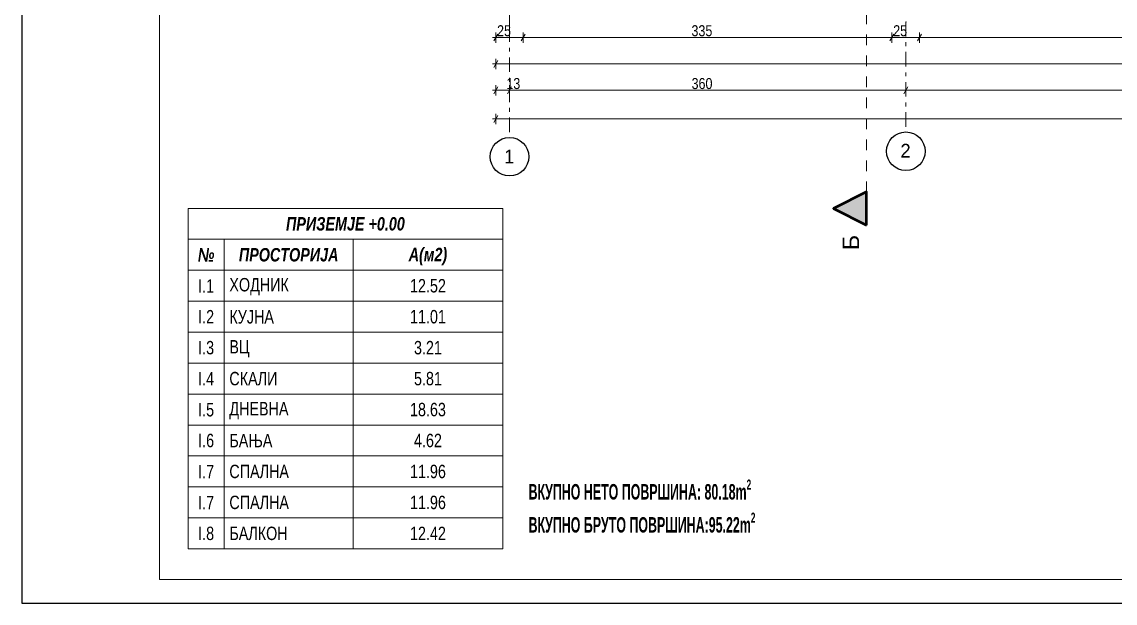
# Model space of a CAD drawing. Extents: x -1929 to 256751, y -18317 to 36108.
# Drawn here: x 55608 to 65538, y 2225 to 7504 of the extents above; entities that cross this region are included whole.
import ezdxf
from ezdxf.xclip import XClip

# ---------------------------------------------------------------- set-up
doc = ezdxf.new("R2010")
doc.units = 0
doc.header["$LTSCALE"] = 5
doc.header["$MEASUREMENT"] = 0
doc.header["$XCLIPFRAME"] = 0
doc.linetypes.add('- Двойно прекъснати линии', pattern=[1093.611073, 529.166651, -211.666656, 141.111112, -211.666656])
doc.linetypes.add('- Прекъснати линия', pattern=[423.333333, 211.666667, -211.666667])
for name, color, linetype in [('4 _ - Фрагмент - Чертежи.2D Elements', 7, 'Continuous'), ('6 _ - Конструктивни оси.Dimensioning', 7, 'Continuous'), ('7 _ - Основни елементи.2D Elements', 7, 'Continuous'), ('A-Text', 7, 'Continuous'), ('Marker - Section', 7, 'Continuous')]:
    doc.layers.add(name, color=color, linetype=linetype)
doc.layers.add('6 _ - Размери - Основни.Dimensioning', color=7, linetype='Continuous', true_color=0x7a7a7a)
doc.styles.add('GENERATED_STYLE_3', font='GOTHIC.TTF')
doc.styles.add('GENERATED_STYLE_6', font='Cambria Math.ttf')
doc.styles.add('GENERATED_STYLE_7', font='GOTHICBI.TTF')
doc.styles.add('GENERATED_STYLE_8', font='GOTHICB.TTF')

# ---------------------------------------------------------------- blocks, each defined once
blk = doc.blocks.new('Drawing_2_2', base_point=(36940, 35233))
at = {"color": 7, "linetype": 'Continuous', "lineweight": 13, "ltscale": 0.01}
for p, q in [((33890, 38533), (39990, 38533)), ((33890, 37933), (33890, 38533)), ((39990, 37933), (39990, 38533)), ((33890, 37933), (39990, 37933)), ((33890, 37333), (33890, 37933)), ((34590, 37333), (34590, 37933)), ((37090, 37333), (37090, 37933)), ((39990, 37333), (39990, 37933)), ((33890, 37333), (34590, 37333)), ((33890, 36733), (33890, 37333)), ((34590, 37333), (37090, 37333)), ((34590, 36733), (34590, 37333)), ((37090, 37333), (39990, 37333)), ((37090, 36733), (37090, 37333)), ((39990, 36733), (39990, 37333)), ((33890, 36733), (34590, 36733)), ((33890, 36133), (33890, 36733)), ((34590, 36733), (37090, 36733)), ((34590, 36133), (34590, 36733)), ((37090, 36733), (39990, 36733)), ((37090, 36133), (37090, 36733)), ((39990, 36133), (39990, 36733)), ((33890, 36133), (34590, 36133)), ((33890, 35533), (33890, 36133)), ((34590, 36133), (37090, 36133)), ((34590, 35533), (34590, 36133)), ((37090, 36133), (39990, 36133)), ((37090, 35533), (37090, 36133)), ((39990, 35533), (39990, 36133)), ((33890, 35533), (34590, 35533)), ((33890, 34933), (33890, 35533)), ((34590, 35533), (37090, 35533)), ((34590, 34933), (34590, 35533)), ((37090, 35533), (39990, 35533)), ((37090, 34933), (37090, 35533)), ((39990, 34933), (39990, 35533)), ((33890, 34933), (34590, 34933)), ((33890, 34333), (33890, 34933)), ((34590, 34933), (37090, 34933)), ((34590, 34333), (34590, 34933)), ((37090, 34933), (39990, 34933)), ((37090, 34333), (37090, 34933)), ((39990, 34333), (39990, 34933)), ((33890, 34333), (34590, 34333)), ((33890, 33733), (33890, 34333)), ((34590, 34333), (37090, 34333)), ((34590, 33733), (34590, 34333)), ((37090, 34333), (39990, 34333)), ((37090, 33733), (37090, 34333)), ((39990, 33733), (39990, 34333)), ((33890, 33733), (34590, 33733)), ((33890, 33133), (33890, 33733)), ((34590, 33733), (37090, 33733)), ((34590, 33133), (34590, 33733)), ((37090, 33733), (39990, 33733)), ((37090, 33133), (37090, 33733)), ((39990, 33133), (39990, 33733)), ((33890, 33133), (34590, 33133)), ((33890, 32533), (33890, 33133)), ((34590, 33133), (37090, 33133)), ((34590, 32533), (34590, 33133)), ((37090, 33133), (39990, 33133)), ((37090, 32533), (37090, 33133)), ((39990, 32533), (39990, 33133)), ((33890, 32533), (34590, 32533)), ((33890, 31933), (33890, 32533)), ((34590, 32533), (37090, 32533)), ((34590, 31933), (34590, 32533)), ((37090, 32533), (39990, 32533)), ((37090, 31933), (37090, 32533)), ((39990, 31933), (39990, 32533)), ((33890, 31933), (34590, 31933)), ((34590, 31933), (37090, 31933)), ((37090, 31933), (39990, 31933))]:
    blk.add_line(p, q, dxfattribs=at)
at = {"color": 7, "linetype": 'Continuous', "lineweight": 13, "char_height": 260}
for s, insert, attachment_point, style in [('\\A1;{\\W0.800000x;\\pqc;\\fCentury Gothic|b1|i1|c0|p34;ПРИЗЕМЈЕ +0.00}', (36940, 38231), 5, 'GENERATED_STYLE_7'), ('\\A1;{\\W0.800000x;\\pqc;\\fCentury Gothic|b1|i1|c0|p34;№}', (34240, 37631), 5, 'GENERATED_STYLE_7'), ('\\A1;{\\W0.800000x;\\pqc;\\fCentury Gothic|b1|i1|c0|p34;ПРОСТОРИЈА}', (35840, 37631), 5, 'GENERATED_STYLE_7'), ('\\A1;{\\W0.800000x;\\pqc;\\fCentury Gothic|b1|i1|c0|p34;А(м2)}', (38540, 37599), 5, 'GENERATED_STYLE_7'), ('\\A1;{\\W0.800000x;\\pqc;\\fCentury Gothic|b0|i0|c0|p34;I.1}', (34240, 37029), 5, 'GENERATED_STYLE_3'), ('\\A1;{\\W0.800000x;\\pql;\\fCentury Gothic|b0|i0|c0|p34;ХОДНИК}', (34690, 37015), 4, 'GENERATED_STYLE_3'), ('\\A1;{\\W0.800000x;\\pqc;\\fCentury Gothic|b0|i0|c0|p34;12.52}', (38540, 37031), 5, 'GENERATED_STYLE_3'), ('\\A1;{\\W0.800000x;\\pqc;\\fCentury Gothic|b0|i0|c0|p34;I.2}', (34240, 36432), 5, 'GENERATED_STYLE_3'), ('\\A1;{\\W0.800000x;\\pql;\\fCentury Gothic|b0|i0|c0|p34;КУЈНА}', (34690, 36428), 4, 'GENERATED_STYLE_3'), ('\\A1;{\\W0.800000x;\\pqc;\\fCentury Gothic|b0|i0|c0|p34;11.01}', (38540, 36431), 5, 'GENERATED_STYLE_3'), ('\\A1;{\\W0.800000x;\\pqc;\\fCentury Gothic|b0|i0|c0|p34;I.3}', (34240, 35831), 5, 'GENERATED_STYLE_3'), ('\\A1;{\\W0.800000x;\\pql;\\fCentury Gothic|b0|i0|c0|p34;ВЦ}', (34690, 35812), 4, 'GENERATED_STYLE_3'), ('\\A1;{\\W0.800000x;\\pqc;\\fCentury Gothic|b0|i0|c0|p34;3.21}', (38540, 35831), 5, 'GENERATED_STYLE_3'), ('\\A1;{\\W0.800000x;\\pqc;\\fCentury Gothic|b0|i0|c0|p34;I.4}', (34240, 35232), 5, 'GENERATED_STYLE_3'), ('\\A1;{\\W0.800000x;\\pql;\\fCentury Gothic|b0|i0|c0|p34;СКАЛИ}', (34690, 35231), 4, 'GENERATED_STYLE_3'), ('\\A1;{\\W0.800000x;\\pqc;\\fCentury Gothic|b0|i0|c0|p34;5.81}', (38540, 35231), 5, 'GENERATED_STYLE_3'), ('\\A1;{\\W0.800000x;\\pqc;\\fCentury Gothic|b0|i0|c0|p34;I.5}', (34240, 34628), 5, 'GENERATED_STYLE_3'), ('\\A1;{\\W0.800000x;\\pql;\\fCentury Gothic|b0|i0|c0|p34;ДНЕВНА}', (34690, 34612), 4, 'GENERATED_STYLE_3'), ('\\A1;{\\W0.800000x;\\pqc;\\fCentury Gothic|b0|i0|c0|p34;18.63}', (38540, 34631), 5, 'GENERATED_STYLE_3'), ('\\A1;{\\W0.800000x;\\pqc;\\fCentury Gothic|b0|i0|c0|p34;I.6}', (34240, 34031), 5, 'GENERATED_STYLE_3'), ('\\A1;{\\W0.800000x;\\pql;\\fCentury Gothic|b0|i0|c0|p34;БАЊА}', (34690, 34031), 4, 'GENERATED_STYLE_3'), ('\\A1;{\\W0.800000x;\\pqc;\\fCentury Gothic|b0|i0|c0|p34;4.62}', (38540, 34031), 5, 'GENERATED_STYLE_3'), ('\\A1;{\\W0.800000x;\\pqc;\\fCentury Gothic|b0|i0|c0|p34;I.7}', (34240, 33428), 5, 'GENERATED_STYLE_3'), ('\\A1;{\\W0.800000x;\\pql;\\fCentury Gothic|b0|i0|c0|p34;СПАЛНА}', (34690, 33431), 4, 'GENERATED_STYLE_3'), ('\\A1;{\\W0.800000x;\\pqc;\\fCentury Gothic|b0|i0|c0|p34;11.96}', (38540, 33431), 5, 'GENERATED_STYLE_3'), ('\\A1;{\\W0.800000x;\\pqc;\\fCentury Gothic|b0|i0|c0|p34;I.7}', (34240, 32828), 5, 'GENERATED_STYLE_3'), ('\\A1;{\\W0.800000x;\\pql;\\fCentury Gothic|b0|i0|c0|p34;СПАЛНА}', (34690, 32831), 4, 'GENERATED_STYLE_3'), ('\\A1;{\\W0.800000x;\\pqc;\\fCentury Gothic|b0|i0|c0|p34;11.96}', (38540, 32831), 5, 'GENERATED_STYLE_3'), ('\\A1;{\\W0.800000x;\\pqc;\\fCentury Gothic|b0|i0|c0|p34;I.8}', (34240, 32231), 5, 'GENERATED_STYLE_3'), ('\\A1;{\\W0.800000x;\\pql;\\fCentury Gothic|b0|i0|c0|p34;БАЛКОН}', (34690, 32231), 4, 'GENERATED_STYLE_3'), ('\\A1;{\\W0.800000x;\\pqc;\\fCentury Gothic|b0|i0|c0|p34;12.42}', (38540, 32232), 5, 'GENERATED_STYLE_3')]:
    blk.add_mtext(s, dxfattribs=dict(at, insert=insert, attachment_point=attachment_point, style=style))

msp = doc.modelspace()

# ---------------------------------------------------------------- hatches: boundary and pattern name
at = {"layer": 'Marker - Section', "linetype": 'Continuous', "lineweight": 50}
msp.add_hatch(color=256, dxfattribs=at).paths.add_polyline_path([(63281.2, 5659.1), (63281.2, 5959.1), (62981.2, 5809.1)])

# ---------------------------------------------------------------- linework, layer by layer
at = {"layer": '4 _ - Фрагмент - Чертежи.2D Elements', "linetype": 'Continuous', "lineweight": 25, "ltscale": 0.01}
for points in [[(55608, 2225.4), (76608, 2225.4), (76608, 17075.4)], [(55608, 17075.4), (55608, 2225.4)]]:
    msp.add_lwpolyline(points, dxfattribs=at)
at = {"layer": '6 _ - Конструктивни оси.Dimensioning', "linetype": '- Двойно прекъснати линии', "lineweight": 13, "ltscale": 0.05}
for p, q in [((60037.3, 7454.4), (60037.3, 14928.4)), ((60037.3, 7454.4), (60037.3, 6454.4)), ((63637, 7503.9), (63637, 6503.9))]:
    msp.add_line(p, q, dxfattribs=at)
at = {"layer": '6 _ - Конструктивни оси.Dimensioning', "linetype": 'Continuous', "lineweight": 25, "ltscale": 0.01}
for centre in [(63637, 6328.9), (60037.3, 6279.4)]:
    msp.add_circle(centre, 175, dxfattribs=at)
at = {"layer": '6 _ - Конструктивни оси.Dimensioning', "linetype": '- Двойно прекъснати линии', "lineweight": 13, "ltscale": 0.01}
for p in [(60037.3, 7454.4), (60037.3, 7454.4), (63637, 7503.9), (63637, 7503.9)]:
    msp.add_point(p, dxfattribs=at)
at = {"layer": '6 _ - Размери - Основни.Dimensioning', "linetype": 'Continuous', "lineweight": 20, "ltscale": 0.01}
for p, q in [((59912.3, 7361.9), (59881.7, 7361.9)), ((59930.3, 7393.1), (59894.3, 7330.6)), ((59912.3, 7408.7), (59912.3, 7315)), ((60162.3, 7361.9), (59912.3, 7361.9)), ((60144.3, 7330.6), (60180.3, 7393.1)), ((60162.3, 7408.7), (60162.3, 7315)), ((63510, 7361.9), (60162.3, 7361.9)), ((63492, 7330.6), (63528, 7393.1)), ((63510, 7408.7), (63510, 7315)), ((63760, 7361.9), (63510, 7361.9)), ((63742, 7330.6), (63778, 7393.1)), ((63760, 7408.7), (63760, 7315)), ((68662.3, 7361.9), (63760, 7361.9)), ((59930.3, 7152.8), (59894.3, 7090.3)), ((59912.3, 7168.5), (59912.3, 7074.7)), ((59912.3, 7121.6), (59881.7, 7121.6)), ((71912.3, 7121.6), (59912.3, 7121.6)), ((59912.3, 6882.2), (59881.7, 6882.2)), ((59930.3, 6913.4), (59894.3, 6850.9)), ((59912.3, 6929), (59912.3, 6835.3)), ((60037.3, 6882.2), (59912.3, 6882.2)), ((60019.3, 6850.9), (60055.3, 6913.4)), ((60037.3, 6929), (60037.3, 6835.3)), ((63637, 6882.2), (60037.3, 6882.2)), ((63618.9, 6850.9), (63655, 6913.4)), ((63637, 6929), (63637, 6835.3)), ((68787, 6882.2), (63637, 6882.2)), ((59930.3, 6653.8), (59894.3, 6591.3)), ((59912.3, 6669.4), (59912.3, 6575.7)), ((59912.3, 6622.5), (59881.7, 6622.5)), ((73712.3, 6622.5), (59912.3, 6622.5))]:
    msp.add_line(p, q, dxfattribs=at)
at = {"layer": '7 _ - Основни елементи.2D Elements', "linetype": 'Continuous', "lineweight": 20, "ltscale": 0.2, "flags": 128}
msp.add_lwpolyline([(56858, 16863.5), (76355.3, 16863.5), (76355.3, 2441), (56858, 2441)], close=True, dxfattribs=at)
at = {"layer": 'Marker - Section', "linetype": '- Прекъснати линия', "lineweight": 20, "ltscale": 0.09}
msp.add_line((63281.2, 5959.1), (63281.2, 16470.3), dxfattribs=at)
at = {"layer": 'Marker - Section', "linetype": 'Continuous', "lineweight": 50, "ltscale": 0.01, "flags": 128}
msp.add_lwpolyline([(63281.2, 5659.1), (63281.2, 5959.1), (62981.2, 5809.1)], close=True, dxfattribs=at)

# ---------------------------------------------------------------- block references
at = {"layer": '4 _ - Фрагмент - Чертежи.2D Elements', "color": 251, "linetype": 'Continuous', "lineweight": 20, "ltscale": 0.01, "true_color": 0x4e4e4e}
ref = msp.add_blockref('Drawing_2_2', (58546.7, 4264.5), dxfattribs=dict(at, xscale=0.4685098871658844, yscale=0.4685098871658844, zscale=0.4685098871658844))
XClip(ref).set_block_clipping_path([(33888.7302475034, 31932.306435926), (39990.7302475034, 38534.3064359261)])

# ---------------------------------------------------------------- texts
at = {"layer": '6 _ - Конструктивни оси.Dimensioning', "linetype": 'Continuous', "lineweight": 13, "char_height": 125, "attachment_point": 1, "style": 'GENERATED_STYLE_6'}
for s, insert in [('\\A1;{\\pql;\\pt0;\\fCentury Gothic|b0|i0|c0|p34;2}', (63588.1, 6396.4)), ('\\A1;{\\pql;\\pt0;\\fCentury Gothic|b0|i0|c0|p34;1}', (59988.5, 6343.7))]:
    msp.add_mtext(s, dxfattribs=dict(at, insert=insert))
at = {"layer": '6 _ - Размери - Основни.Dimensioning', "linetype": 'Continuous', "lineweight": 35, "char_height": 100, "attachment_point": 7, "style": 'GENERATED_STYLE_6'}
for s, insert in [('\\A1;{\\W0.850000x;\\pql;\\fCentury Gothic|b0|i0|c0|p34;25}', (59924.3, 7372.1)), ('\\A1;{\\W0.850000x;\\pql;\\fCentury Gothic|b0|i0|c0|p34;335}', (61689.9, 7372.1)), ('\\A1;{\\W0.850000x;\\pql;\\fCentury Gothic|b0|i0|c0|p34;25}', (63522, 7372.1)), ('\\A1;{\\W0.850000x;\\pql;\\fCentury Gothic|b0|i0|c0|p34;13}', (60008.7, 6892.4)), ('\\A1;{\\W0.850000x;\\pql;\\fCentury Gothic|b0|i0|c0|p34;360}', (61690.9, 6892.4))]:
    msp.add_mtext(s, dxfattribs=dict(at, insert=insert))
at = {"layer": 'A-Text', "color": 7, "linetype": 'Continuous', "lineweight": 25, "char_height": 140.553, "attachment_point": 7, "style": 'GENERATED_STYLE_8'}
for s, insert in [('\\A1;{\\W0.600000x;\\pql;\\fCentury Gothic|b1|i0|c0|p34;ВКУПНО НЕТО ПОВРШИНА: 80.18\\fCentury Gothic|b1|i0|c0|p34;m\\fCentury Gothic|b1|i0|c0|p34;\\A1{\\H.66x;\\S2^  ;}}', (60210.2, 3125.1)), ('\\A1;{\\W0.600000x;\\pql;\\fCentury Gothic|b1|i0|c0|p34;ВКУПНО БРУТО ПОВРШИНА:95.22m\\fCentury Gothic|b1|i0|c0|p34;\\A1{\\H.66x;\\S2^  ;}}', (60210.2, 2824.9))]:
    msp.add_mtext(s, dxfattribs=dict(at, insert=insert))
at = {"layer": 'Marker - Section', "linetype": 'Continuous', "lineweight": 50, "insert": (63212.6, 5569.1), "char_height": 150, "attachment_point": 9, "rotation": 90, "style": 'GENERATED_STYLE_3'}
msp.add_mtext('\\A1;{\\fArial|b0|i0|c204|p34;Б}', dxfattribs=at)

doc.saveas('drawing.dxf')
